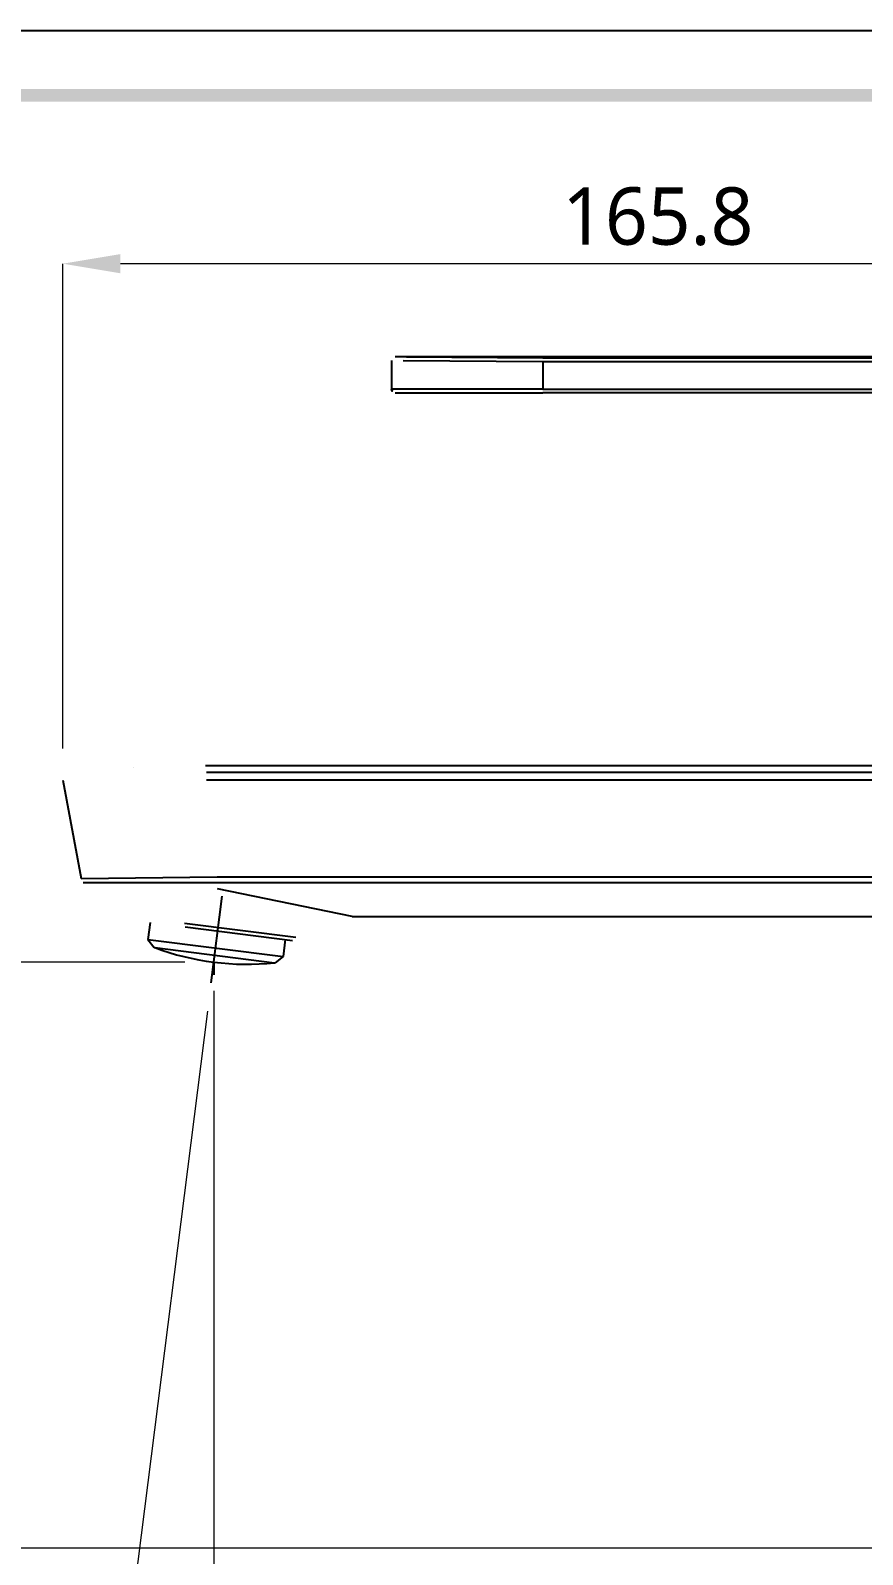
# Model space of a CAD drawing. Extents: x 2937 to 16296674686, y -37409617162 to -250.
# Drawn here: x 16296674307.3 to 16296674423.2, y -37409616890.4 to -37409616678 of the extents above; entities that cross this region are included whole.
import ezdxf

# ---------------------------------------------------------------- set-up
doc = ezdxf.new("R2010")
doc.units = 0
doc.header["$LTSCALE"] = 10
doc.header["$MEASUREMENT"] = 0
doc.header["$PDMODE"] = 3
doc.header["$PDSIZE"] = -10
doc.layers.get('0').update_dxf_attribs({"linetype": 'CONTINUOUS'})
doc.layers.get('DEFPOINTS').update_dxf_attribs({"linetype": 'CONTINUOUS'})
doc.layers.add('1', color=7, linetype='CONTINUOUS')
doc.styles.add('Daelim Dimension', font='NanumGothic_1.ttf')
doc.dimstyles.new('DEFAULT', dxfattribs={"dimscale": 2, "dimtxt": 4, "dimasz": 4, "dimexe": 0, "dimexo": 2, "dimgap": 1, "dimtad": 1, "dimdec": 1, "dimzin": 9, "dimdsep": 46, "dimtxsty": 'Daelim Dimension', "dimcen": 0.5, "dimclrd": 5, "dimclre": 5, "dimclrt": 7, "dimadec": 1, "dimazin": 0, "dimtfac": 1, "dimtdec": 1, "dimtix": 1, "dimtmove": 0, "dimatfit": 3, "dimfxl": 1, "dimtolj": 1, "dimtzin": 1, "dimlwd": 9, "dimlwe": 9, "dimarcsym": 0})

# ---------------------------------------------------------------- blocks, each defined once
blk = doc.blocks.new('*D13')
at = {"color": 5, "lineweight": 9, "ltscale": 0.5, "transparency": 16777216}
for p, q in [((16296674328.796761, -37409616807.853737), (16296674270.176781, -37409616807.853737)), ((16296674270.176781, -37409616881.509644), (16296674270.176781, -37409616815.853737)), ((16296674424.598579, -37409616889.509644), (16296674270.176781, -37409616889.509644))]:
    blk.add_line(p, q, dxfattribs=at)
at = {"color": 5, "ltscale": 0.5, "transparency": 16777216}
for points in [[(16296674268.843451, -37409616815.853737), (16296674271.51012, -37409616815.853737), (16296674270.176781, -37409616807.853737)], [(16296674268.843451, -37409616881.509644), (16296674271.51012, -37409616881.509644), (16296674270.176781, -37409616889.509644)]]:
    blk.add_solid(points, dxfattribs=at)
at = {"layer": 'DEFPOINTS', "color": 0, "ltscale": 0.5, "transparency": 16777216}
for p in [(16296674270.176781, -37409616807.853737), (16296674332.796761, -37409616807.853737), (16296674428.598579, -37409616889.509644)]:
    blk.add_point(p, dxfattribs=at)
at = {"color": 7, "ltscale": 0.5, "transparency": 16777216, "insert": (16296674263.615971, -37409616848.681686), "char_height": 8, "attachment_point": 5, "rotation": 90, "style": 'Daelim Dimension'}
blk.add_mtext('\\A1;81.7', dxfattribs=at)
blk = doc.blocks.new('*D14')
at = {"color": 5, "lineweight": 9, "ltscale": 0.5, "transparency": 16777216}
for p, q in [((16296674332.79675, -37409616811.85373), (16296674332.79675, -37409616945.20768)), ((16296674454.59857, -37409616893.50962), (16296674454.59857, -37409616945.20768)), ((16296674340.79675, -37409616945.20768), (16296674446.59857, -37409616945.20768))]:
    blk.add_line(p, q, dxfattribs=at)
at = {"color": 5, "ltscale": 0.5, "transparency": 16777216}
for points in [[(16296674340.79675, -37409616943.87434), (16296674340.79675, -37409616946.54102), (16296674332.79675, -37409616945.20768)], [(16296674446.59857, -37409616943.87434), (16296674446.59857, -37409616946.54102), (16296674454.59857, -37409616945.20768)]]:
    blk.add_solid(points, dxfattribs=at)
at = {"layer": 'DEFPOINTS', "color": 0, "ltscale": 0.5, "transparency": 16777216}
for p in [(16296674332.79675, -37409616807.85373), (16296674454.59857, -37409616889.50962), (16296674454.59857, -37409616945.20768)]:
    blk.add_point(p, dxfattribs=at)
at = {"color": 7, "ltscale": 0.5, "transparency": 16777216, "insert": (16296674393.69766, -37409616938.64688), "char_height": 8, "attachment_point": 5, "style": 'Daelim Dimension'}
blk.add_mtext('\\A1;121.8', dxfattribs=at)
blk = doc.blocks.new('*D17')
at = {"color": 5, "lineweight": 9, "ltscale": 0.5, "transparency": 16777216}
for p, q in [((16296674311.787291, -37409616778.097603), (16296674311.787291, -37409616710.512009)), ((16296674469.59857, -37409616710.512009), (16296674319.787291, -37409616710.512009)), ((16296674477.59857, -37409616746.009621), (16296674477.59857, -37409616710.512009))]:
    blk.add_line(p, q, dxfattribs=at)
at = {"color": 5, "ltscale": 0.5, "transparency": 16777216}
for points in [[(16296674319.787291, -37409616709.178673), (16296674319.787291, -37409616711.845337), (16296674311.787291, -37409616710.512009)], [(16296674469.59857, -37409616709.178673), (16296674469.59857, -37409616711.845337), (16296674477.59857, -37409616710.512009)]]:
    blk.add_solid(points, dxfattribs=at)
at = {"layer": 'DEFPOINTS', "color": 0, "ltscale": 0.5, "transparency": 16777216}
for p in [(16296674311.787291, -37409616710.512009), (16296674477.59857, -37409616750.009621), (16296674311.787291, -37409616782.097603)]:
    blk.add_point(p, dxfattribs=at)
at = {"color": 7, "ltscale": 0.5, "transparency": 16777216, "insert": (16296674394.69293, -37409616703.95121), "char_height": 8, "attachment_point": 5, "style": 'Daelim Dimension'}
blk.add_mtext('\\A1;165.8', dxfattribs=at)
blk = doc.blocks.new('*D23')
at = {"color": 5, "lineweight": 9, "ltscale": 0.5, "transparency": 16777216}
for p, q in [((16296674332.796749, -37409616813.625504), (16296674332.7967, -37409616945.20768)), ((16296674331.93248, -37409616814.691566), (16296674315.573351, -37409616944.123543))]:
    blk.add_line(p, q, dxfattribs=at)
blk.add_arc((16296674332.796749, -37409616807.853531), 137.35415, 266.13406877, 266.66239337, dxfattribs=at)
at = {"color": 5, "ltscale": 0.5, "transparency": 16777216}
for points in [[(16296674323.407459, -37409616946.22226), (16296674323.66466, -37409616943.568024), (16296674315.573351, -37409616944.123543)], [(16296674324.838921, -37409616943.641937), (16296674324.761271, -37409616946.30748), (16296674332.7967, -37409616945.20768)]]:
    blk.add_solid(points, dxfattribs=at)
at = {"layer": 'DEFPOINTS', "color": 0, "ltscale": 0.5, "transparency": 16777216}
for p in [(16296674333.95709, -37409616798.673012), (16296674332.796749, -37409616807.853737), (16296674332.796749, -37409616809.625504), (16296674332.434059, -37409616810.723152), (16296674327.04212, -37409616945.087082)]:
    blk.add_point(p, dxfattribs=at)
at = {"color": 7, "ltscale": 0.5, "transparency": 16777216, "insert": (16296674324.580139, -37409616938.388527), "char_height": 8, "attachment_point": 5, "rotation": 356.39823723, "style": 'Daelim Dimension'}
blk.add_mtext('\\A1;7.2°', dxfattribs=at)

msp = doc.modelspace()

# ---------------------------------------------------------------- linework, layer by layer
at = {"color": 1, "ltscale": 0.5}
msp.add_line((16296674332.434059, -37409616810.723152), (16296674333.95709, -37409616798.673019), dxfattribs=at)
at = {"color": 5, "ltscale": 0.5}
msp.add_line((16296674332.796749, -37409616807.853729), (16296674332.796749, -37409616809.625504), dxfattribs=at)
at = {"color": 2}
msp.add_lwpolyline([(16296673999.164511, -37409616678.010307), (16296674686.31286, -37409616678.010307), (16296674686.31286, -37409617162.023697), (16296673999.164511, -37409617162.023697)], close=True, dxfattribs=at)
at = {"ltscale": 0.5}
msp.add_lwpolyline([(16296673999.164511, -37409616678.010307), (16296674686.31286, -37409616678.010307), (16296674686.31286, -37409617162.023697), (16296673999.164511, -37409617162.023697)], close=True, dxfattribs=at)
at = {"color": 5, "ltscale": 40}
msp.add_trace([(16296674008.198481, -37409616686.16391), (16296674008.198481, -37409616687.924637), (16296674677.278879, -37409616686.16391), (16296674677.278879, -37409616687.924637)], dxfattribs=at)
at = {"layer": '1', "color": 7, "linetype": 'Continuous'}
for p, q in [((16296674357.59833, -37409616723.997467), (16296674357.59833, -37409616728.009621)), ((16296674477.09893, -37409616723.509621), (16296674358.098301, -37409616723.509621)), ((16296674378.65192, -37409616724.176338), (16296674378.65192, -37409616728.009621)), ((16296674453.64007, -37409616724.200752), (16296674378.65192, -37409616724.176338)), ((16296674378.65192, -37409616728.009621), (16296674357.59833, -37409616728.009621)), ((16296674358.098221, -37409616728.509621), (16296674378.661819, -37409616728.509621)), ((16296674378.65192, -37409616728.009621), (16296674453.629419, -37409616728.009621)), ((16296674445.788469, -37409616728.509621), (16296674378.661819, -37409616728.509621)), ((16296674311.778311, -37409616782.479424), (16296674314.323071, -37409616796.209686)), ((16296674321.63456, -37409616780.667061), (16296674321.63419, -37409616780.671028)), ((16296674323.920771, -37409616802.318382), (16296674323.619829, -37409616804.69944)), ((16296674328.740841, -37409616802.423622), (16296674344.24929, -37409616804.383751)), ((16296674328.844851, -37409616802.940742), (16296674343.799419, -37409616804.830856)), ((16296674323.619829, -37409616804.69944), (16296674342.46986, -37409616807.081917)), ((16296674323.619829, -37409616804.69944), (16296674324.48654, -37409616805.81694)), ((16296674324.48654, -37409616805.81694), (16296674324.57822, -37409616805.828529)), ((16296674324.57822, -37409616805.828529), (16296674341.260679, -37409616807.937042)), ((16296674342.770809, -37409616804.700859), (16296674342.46986, -37409616807.081917)), ((16296674341.260679, -37409616807.937042), (16296674341.35236, -37409616807.948631)), ((16296674342.46986, -37409616807.081917), (16296674341.35236, -37409616807.948631))]:
    msp.add_line(p, q, dxfattribs=at)
for points in [[(16296674358.104361, -37409616723.509659, 0), (16296674357.71327, -37409616723.690697, 0), (16296674357.598379, -37409616724.014076, 0)], [(16296674378.65192, -37409616724.176338, 0), (16296674359.193251, -37409616724.033577, 0), (16296674357.69919, -37409616724.011276, 0), (16296674357.604691, -37409616724.009811, 0), (16296674357.59881, -37409616724.009712, 0), (16296674357.59845, -37409616724.009697, 0), (16296674357.598431, -37409616724.009697, 0), (16296674357.598431, -37409616724.009697, 0), (16296674357.598431, -37409616724.009697, 0), (16296674357.598431, -37409616724.009697, 0)], [(16296674378.66206, -37409616723.676399, 0), (16296674359.650049, -37409616723.533371, 0), (16296674358.196211, -37409616723.511169, 0), (16296674358.10442, -37409616723.50972, 0), (16296674358.09868, -37409616723.509628, 0), (16296674358.09832, -37409616723.509621, 0), (16296674358.09831, -37409616723.509621, 0), (16296674358.098301, -37409616723.509621, 0), (16296674358.098301, -37409616723.509621, 0)], [(16296674378.65192, -37409616724.176338, 0), (16296674378.658369, -37409616723.713577, 0), (16296674378.66024, -37409616723.685982, 0), (16296674378.66206, -37409616723.676399, 0)], [(16296674453.655491, -37409616723.700851, 0), (16296674411.65872, -37409616723.686943, 0), (16296674378.66206, -37409616723.676399, 0)], [(16296674378.65192, -37409616728.009621, 0), (16296674378.65193, -37409616728.02533, 0), (16296674378.651939, -37409616728.041023, 0), (16296674378.65196, -37409616728.056686, 0), (16296674378.652, -37409616728.072304, 0), (16296674378.65204, -37409616728.08786, 0), (16296674378.6521, -37409616728.10334, 0), (16296674378.652161, -37409616728.118721, 0), (16296674378.652229, -37409616728.134003, 0), (16296674378.652309, -37409616728.149147, 0), (16296674378.652399, -37409616728.164169, 0), (16296674378.65251, -37409616728.179031, 0), (16296674378.65262, -37409616728.193733, 0), (16296674378.652731, -37409616728.208237, 0), (16296674378.652861, -37409616728.222557, 0), (16296674378.653, -37409616728.236671, 0), (16296674378.653139, -37409616728.250557, 0), (16296674378.653299, -37409616728.264214, 0), (16296674378.65346, -37409616728.277603, 0), (16296674378.653629, -37409616728.290733, 0), (16296674378.653811, -37409616728.303581, 0), (16296674378.653999, -37409616728.316147, 0), (16296674378.65419, -37409616728.328407, 0), (16296674378.6544, -37409616728.340347, 0), (16296674378.6546, -37409616728.351967, 0), (16296674378.654819, -37409616728.363251, 0), (16296674378.655041, -37409616728.374184, 0), (16296674378.655279, -37409616728.38475, 0), (16296674378.65551, -37409616728.394958, 0), (16296674378.65575, -37409616728.404778, 0), (16296674378.656, -37409616728.414207, 0), (16296674378.65626, -37409616728.423241, 0), (16296674378.656521, -37409616728.431862, 0), (16296674378.65678, -37409616728.440063, 0), (16296674378.657049, -37409616728.447853, 0), (16296674378.65733, -37409616728.455193, 0), (16296674378.65761, -37409616728.462097, 0), (16296674378.65789, -37409616728.468559, 0), (16296674378.65818, -37409616728.474571, 0), (16296674378.65847, -37409616728.480118, 0), (16296674378.65876, -37409616728.485199, 0), (16296674378.65906, -37409616728.489807, 0), (16296674378.659361, -37409616728.493958, 0), (16296674378.65966, -37409616728.49762, 0), (16296674378.659969, -37409616728.500801, 0), (16296674378.660271, -37409616728.503487, 0), (16296674378.66058, -37409616728.505707, 0), (16296674378.660891, -37409616728.507423, 0), (16296674378.6612, -37409616728.508636, 0), (16296674378.66151, -37409616728.509377, 0), (16296674378.661819, -37409616728.509621, 0)], [(16296674312.603991, -37409616781.323868, 0), (16296674312.57263, -37409616781.329483, 0), (16296674312.541451, -37409616781.336067, 0), (16296674312.510509, -37409616781.343674, 0), (16296674312.47982, -37409616781.352226, 0), (16296674312.449421, -37409616781.361778, 0), (16296674312.41934, -37409616781.372276, 0), (16296674312.38961, -37409616781.383751, 0), (16296674312.36026, -37409616781.396149, 0), (16296674312.33132, -37409616781.409477, 0), (16296674312.30282, -37409616781.423729, 0), (16296674312.27479, -37409616781.438881, 0), (16296674312.24725, -37409616781.45491, 0), (16296674312.22024, -37409616781.471809, 0), (16296674312.193781, -37409616781.489563, 0), (16296674312.1679, -37409616781.508163, 0), (16296674312.14263, -37409616781.527557, 0), (16296674312.117979, -37409616781.547752, 0), (16296674312.094, -37409616781.568733, 0), (16296674312.07069, -37409616781.590446, 0), (16296674312.04809, -37409616781.612923, 0), (16296674312.026211, -37409616781.636078, 0), (16296674312.005091, -37409616781.659927, 0), (16296674311.98473, -37409616781.684448, 0), (16296674311.96517, -37409616781.709587, 0), (16296674311.946409, -37409616781.735352, 0), (16296674311.92849, -37409616781.761703, 0), (16296674311.911421, -37409616781.788597, 0), (16296674311.89521, -37409616781.816032, 0), (16296674311.879881, -37409616781.843964, 0), (16296674311.86545, -37409616781.872383, 0), (16296674311.851931, -37409616781.90123, 0), (16296674311.83934, -37409616781.930496, 0), (16296674311.82769, -37409616781.960152, 0), (16296674311.81699, -37409616781.990173, 0), (16296674311.807249, -37409616782.0205, 0), (16296674311.798479, -37409616782.05114, 0), (16296674311.790689, -37409616782.082031, 0), (16296674311.783899, -37409616782.113159, 0), (16296674311.77809, -37409616782.144493, 0), (16296674311.773291, -37409616782.175987, 0), (16296674311.769489, -37409616782.207626, 0), (16296674311.766701, -37409616782.239357, 0), (16296674311.764931, -37409616782.271179, 0), (16296674311.76417, -37409616782.303032, 0), (16296674311.76442, -37409616782.3349, 0), (16296674311.76569, -37409616782.366737, 0), (16296674311.767981, -37409616782.398514, 0), (16296674311.771271, -37409616782.430206, 0), (16296674311.77557, -37409616782.461777, 0), (16296674311.78088, -37409616782.493187, 0)], [(16296674316.885151, -37409616782.536819, 0), (16296674312.114719, -37409616782.499527, 0), (16296674311.80159, -37409616782.493561, 0), (16296674311.78087, -37409616782.493202, 0)], [(16296674321.63456, -37409616780.667061, 0), (16296674316.467979, -37409616780.908417, 0), (16296674314.473181, -37409616781.07885, 0), (16296674312.603991, -37409616781.323868, 0)], [(16296674312.68482, -37409616781.325569, 0), (16296674312.608999, -37409616781.323936, 0), (16296674312.60429, -37409616781.32386, 0), (16296674312.60401, -37409616781.323868, 0), (16296674312.603991, -37409616781.323868, 0), (16296674312.603991, -37409616781.323868, 0), (16296674312.603991, -37409616781.323868, 0), (16296674312.603991, -37409616781.323868, 0)], [(16296674321.63456, -37409616780.67054, 0), (16296674316.58004, -37409616780.907333, 0), (16296674312.629379, -37409616781.334541, 0)], [(16296674321.63456, -37409616780.67054, 0), (16296674316.58005, -37409616780.907333, 0), (16296674312.6294, -37409616781.334541, 0)], [(16296674317.541451, -37409616781.387932, 0), (16296674315.486441, -37409616781.37114, 0), (16296674313.942789, -37409616781.349693, 0), (16296674313.12714, -37409616781.334846, 0), (16296674312.68482, -37409616781.325569, 0)], [(16296674331.657949, -37409616782.485764, 0), (16296674326.0662, -37409616782.510849, 0), (16296674322.665871, -37409616782.523743, 0), (16296674319.57123, -37409616782.53334, 0), (16296674316.885151, -37409616782.536819, 0)], [(16296674316.88516, -37409616782.536812, 0), (16296674316.9063, -37409616782.105103, 0), (16296674317.080339, -37409616781.696854, 0), (16296674317.54105, -37409616781.387932, 0)], [(16296674321.63456, -37409616780.874138, 0), (16296674319.34164, -37409616781.126534, 0), (16296674317.54146, -37409616781.387947, 0)], [(16296674331.670549, -37409616781.414597, 0), (16296674326.32564, -37409616781.409637, 0), (16296674323.074841, -37409616781.404518, 0), (16296674320.11442, -37409616781.397873, 0), (16296674317.54146, -37409616781.387947, 0)], [(16296674321.63419, -37409616780.671028, 0), (16296674321.634609, -37409616780.747871, 0), (16296674321.63456, -37409616780.874138, 0)], [(16296674331.670549, -37409616780.509567, 0), (16296674326.09059, -37409616780.553673, 0), (16296674321.63456, -37409616780.667061, 0)], [(16296674331.670549, -37409616781.414597, 0), (16296674331.670139, -37409616781.418007, 0), (16296674331.669729, -37409616781.422379, 0), (16296674331.669319, -37409616781.427696, 0), (16296674331.668909, -37409616781.43396, 0), (16296674331.66851, -37409616781.441162, 0), (16296674331.66811, -37409616781.449303, 0), (16296674331.667709, -37409616781.458366, 0), (16296674331.667311, -37409616781.468353, 0), (16296674331.66692, -37409616781.479233, 0), (16296674331.666531, -37409616781.49102, 0), (16296674331.666149, -37409616781.503677, 0), (16296674331.66577, -37409616781.517227, 0), (16296674331.6654, -37409616781.531631, 0), (16296674331.66503, -37409616781.546883, 0), (16296674331.664671, -37409616781.562973, 0), (16296674331.66432, -37409616781.579857, 0), (16296674331.663971, -37409616781.597557, 0), (16296674331.66363, -37409616781.616043, 0), (16296674331.66329, -37409616781.635277, 0), (16296674331.66297, -37409616781.655273, 0), (16296674331.662649, -37409616781.675987, 0), (16296674331.66234, -37409616781.697411, 0), (16296674331.662029, -37409616781.719521, 0), (16296674331.661739, -37409616781.742302, 0), (16296674331.661461, -37409616781.765717, 0), (16296674331.66118, -37409616781.789757, 0), (16296674331.660919, -37409616781.8144, 0), (16296674331.66066, -37409616781.839607, 0), (16296674331.660419, -37409616781.865372, 0), (16296674331.660179, -37409616781.891663, 0), (16296674331.65996, -37409616781.918449, 0), (16296674331.65975, -37409616781.945709, 0), (16296674331.65955, -37409616781.973412, 0), (16296674331.659361, -37409616782.001541, 0), (16296674331.65918, -37409616782.030067, 0), (16296674331.65901, -37409616782.058952, 0), (16296674331.65885, -37409616782.088181, 0), (16296674331.65871, -37409616782.117706, 0), (16296674331.658581, -37409616782.14753, 0), (16296674331.658461, -37409616782.177597, 0), (16296674331.65835, -37409616782.207893, 0), (16296674331.658251, -37409616782.238388, 0), (16296674331.658171, -37409616782.269043, 0), (16296674331.6581, -37409616782.299843, 0), (16296674331.658039, -37409616782.330727, 0), (16296674331.658001, -37409616782.361702, 0), (16296674331.65797, -37409616782.392723, 0), (16296674331.657949, -37409616782.423759, 0), (16296674331.65794, -37409616782.454781, 0), (16296674331.657949, -37409616782.485764, 0)], [(16296674331.778891, -37409616782.485153, 0), (16296674331.711161, -37409616782.485497, 0), (16296674331.657949, -37409616782.485764, 0)], [(16296674331.670549, -37409616780.509521, 0), (16296674331.670549, -37409616780.509529, 0), (16296674331.670549, -37409616780.509537, 0), (16296674331.670549, -37409616780.50975, 0), (16296674331.670549, -37409616780.513069, 0), (16296674331.670549, -37409616780.566139, 0), (16296674331.670549, -37409616781.414597, 0)], [(16296674429.59857, -37409616780.509537, 0), (16296674331.670549, -37409616780.509529, 0)], [(16296674331.785549, -37409616781.414627, 0), (16296674331.721149, -37409616781.414619, 0), (16296674331.670549, -37409616781.414597, 0)], [(16296674331.785549, -37409616781.414627, 0), (16296674331.78532, -37409616781.418053, 0), (16296674331.785089, -37409616781.422409, 0), (16296674331.78487, -37409616781.427727, 0), (16296674331.784651, -37409616781.433983, 0), (16296674331.78443, -37409616781.441177, 0), (16296674331.784201, -37409616781.449318, 0), (16296674331.783991, -37409616781.458366, 0), (16296674331.78377, -37409616781.468353, 0), (16296674331.78356, -37409616781.479233, 0), (16296674331.78335, -37409616781.490997, 0), (16296674331.78314, -37409616781.503662, 0), (16296674331.78293, -37409616781.517197, 0), (16296674331.78273, -37409616781.531593, 0), (16296674331.782539, -37409616781.546822, 0), (16296674331.782339, -37409616781.562889, 0), (16296674331.78215, -37409616781.579781, 0), (16296674331.78196, -37409616781.597458, 0), (16296674331.78178, -37409616781.615929, 0), (16296674331.781601, -37409616781.635147, 0), (16296674331.78142, -37409616781.655144, 0), (16296674331.78125, -37409616781.675827, 0), (16296674331.78109, -37409616781.697243, 0), (16296674331.78093, -37409616781.719337, 0), (16296674331.780769, -37409616781.742104, 0), (16296674331.780621, -37409616781.765503, 0), (16296674331.780479, -37409616781.789528, 0), (16296674331.78034, -37409616781.814148, 0), (16296674331.78021, -37409616781.839348, 0), (16296674331.780081, -37409616781.865089, 0), (16296674331.779961, -37409616781.891357, 0), (16296674331.77984, -37409616781.918129, 0), (16296674331.77973, -37409616781.945374, 0), (16296674331.779631, -37409616781.973061, 0), (16296674331.77953, -37409616782.001167, 0), (16296674331.77944, -37409616782.029678, 0), (16296674331.77936, -37409616782.058548, 0), (16296674331.77928, -37409616782.087753, 0), (16296674331.779209, -37409616782.117271, 0), (16296674331.77914, -37409616782.147072, 0), (16296674331.779091, -37409616782.177132, 0), (16296674331.77903, -37409616782.207413, 0), (16296674331.77899, -37409616782.237877, 0), (16296674331.77895, -37409616782.268517, 0), (16296674331.778919, -37409616782.299294, 0), (16296674331.7789, -37409616782.330177, 0), (16296674331.778891, -37409616782.361137, 0), (16296674331.778879, -37409616782.392143, 0), (16296674331.778879, -37409616782.423157, 0), (16296674331.778879, -37409616782.454178, 0), (16296674331.778891, -37409616782.485153, 0)], [(16296674331.778891, -37409616782.485153, 0), (16296674332.617741, -37409616790.0382, 0), (16296674333.276831, -37409616795.97274, 0)], [(16296674439.71833, -37409616782.488663, 0), (16296674379.34506, -37409616782.486717, 0), (16296674331.778891, -37409616782.485153, 0)], [(16296674439.725, -37409616781.417831, 0), (16296674379.27891, -37409616781.416069, 0), (16296674331.785549, -37409616781.414627, 0)], [(16296674314.323071, -37409616796.209686, 0), (16296674314.34573, -37409616796.208878, 0), (16296674314.414061, -37409616796.206596, 0), (16296674315.76516, -37409616796.178703, 0), (16296674333.276831, -37409616795.97274, 0)], [(16296674314.32308, -37409616796.209686, 0), (16296674314.325371, -37409616796.221642, 0), (16296674314.32781, -37409616796.233566, 0), (16296674314.330391, -37409616796.245461, 0), (16296674314.333111, -37409616796.257317, 0), (16296674314.335991, -37409616796.26915, 0), (16296674314.339001, -37409616796.280937, 0), (16296674314.342159, -37409616796.292702, 0), (16296674314.345461, -37409616796.304413, 0), (16296674314.3489, -37409616796.316093, 0), (16296674314.35248, -37409616796.327721, 0), (16296674314.356211, -37409616796.33931, 0), (16296674314.360069, -37409616796.350853, 0), (16296674314.36408, -37409616796.362343, 0), (16296674314.368231, -37409616796.373787, 0), (16296674314.372511, -37409616796.385193, 0), (16296674314.37693, -37409616796.396523, 0), (16296674314.381491, -37409616796.407806, 0), (16296674314.38619, -37409616796.419037, 0), (16296674314.391029, -37409616796.430206, 0), (16296674314.396, -37409616796.441322, 0), (16296674314.4011, -37409616796.45237, 0), (16296674314.40634, -37409616796.463364, 0), (16296674314.411711, -37409616796.474281, 0), (16296674314.417219, -37409616796.48513, 0), (16296674314.42285, -37409616796.495934, 0), (16296674314.428619, -37409616796.506638, 0), (16296674314.434521, -37409616796.517288, 0), (16296674314.44054, -37409616796.527863, 0), (16296674314.446699, -37409616796.538368, 0), (16296674314.45298, -37409616796.54879, 0), (16296674314.459391, -37409616796.559143, 0), (16296674314.465919, -37409616796.569412, 0), (16296674314.47258, -37409616796.579597, 0), (16296674314.479361, -37409616796.589706, 0), (16296674314.486271, -37409616796.599731, 0), (16296674314.493299, -37409616796.609657, 0), (16296674314.500441, -37409616796.619522, 0), (16296674314.50771, -37409616796.629288, 0), (16296674314.515091, -37409616796.638962, 0), (16296674314.522591, -37409616796.648552, 0), (16296674314.53021, -37409616796.658043, 0), (16296674314.537939, -37409616796.667442, 0), (16296674314.54579, -37409616796.67675, 0), (16296674314.553749, -37409616796.685959, 0), (16296674314.561819, -37409616796.695068, 0), (16296674314.57, -37409616796.704079, 0), (16296674314.578291, -37409616796.71299, 0), (16296674314.586691, -37409616796.721802, 0), (16296674314.5952, -37409616796.730507, 0), (16296674314.603809, -37409616796.739113, 0)], [(16296674317.00679, -37409616798.515778, 0), (16296674315.611259, -37409616797.611076, 0), (16296674314.6038, -37409616796.739113, 0)], [(16296674314.603809, -37409616796.739113, 0), (16296674314.60383, -37409616796.73912, 0), (16296674314.604179, -37409616796.73912, 0), (16296674314.60961, -37409616796.739113, 0), (16296674314.695829, -37409616796.738998, 0), (16296674316.05509, -37409616796.748451, 0), (16296674333.279289, -37409616796.77491, 0)], [(16296674333.276831, -37409616795.97274, 0), (16296674333.30805, -37409616795.972778, 0), (16296674333.332569, -37409616795.972794, 0)], [(16296674333.276831, -37409616795.97274, 0), (16296674333.27739, -37409616796.489647, 0), (16296674333.279289, -37409616796.77491, 0)], [(16296674333.279289, -37409616796.77491, 0), (16296674333.3113, -37409616796.774948, 0), (16296674333.33646, -37409616796.774963, 0)], [(16296674333.332569, -37409616795.972794, 0), (16296674390.731291, -37409616795.966042, 0), (16296674435.752859, -37409616795.960876, 0)], [(16296674333.332569, -37409616795.972794, 0), (16296674333.33403, -37409616796.490173, 0), (16296674333.33646, -37409616796.774971, 0)], [(16296674333.33646, -37409616796.774971, 0), (16296674390.691891, -37409616796.773087, 0), (16296674435.75687, -37409616796.771568, 0)], [(16296674333.33646, -37409616797.646217, 0), (16296674333.33646, -37409616797.168587, 0), (16296674333.33646, -37409616796.774948, 0)], [(16296674324.79077, -37409616797.852226, 0), (16296674322.26733, -37409616797.991371, 0), (16296674320.17042, -37409616798.152, 0), (16296674318.571489, -37409616798.31147, 0), (16296674317.519569, -37409616798.440742, 0), (16296674317.03879, -37409616798.510483, 0), (16296674317.00679, -37409616798.515778, 0)], [(16296674319.37352, -37409616801.444817, 0), (16296674319.350611, -37409616801.371094, 0), (16296674319.326559, -37409616801.297707, 0), (16296674319.30138, -37409616801.224709, 0), (16296674319.27508, -37409616801.152107, 0), (16296674319.24766, -37409616801.079933, 0), (16296674319.21913, -37409616801.008171, 0), (16296674319.189489, -37409616800.936867, 0), (16296674319.15876, -37409616800.866028, 0), (16296674319.12694, -37409616800.79567, 0), (16296674319.09403, -37409616800.725807, 0), (16296674319.060049, -37409616800.656479, 0), (16296674319.025, -37409616800.587669, 0), (16296674318.98889, -37409616800.519417, 0), (16296674318.95174, -37409616800.451721, 0), (16296674318.91354, -37409616800.384613, 0), (16296674318.87431, -37409616800.318108, 0), (16296674318.834061, -37409616800.252197, 0), (16296674318.792801, -37409616800.186943, 0), (16296674318.75053, -37409616800.122307, 0), (16296674318.70727, -37409616800.058357, 0), (16296674318.663019, -37409616799.995071, 0), (16296674318.617809, -37409616799.932472, 0), (16296674318.57163, -37409616799.870583, 0), (16296674318.524509, -37409616799.80941, 0), (16296674318.47644, -37409616799.748978, 0), (16296674318.42745, -37409616799.689293, 0), (16296674318.377541, -37409616799.630371, 0), (16296674318.326731, -37409616799.572227, 0), (16296674318.275021, -37409616799.514877, 0), (16296674318.222441, -37409616799.458328, 0), (16296674318.168989, -37409616799.402603, 0), (16296674318.114679, -37409616799.34771, 0), (16296674318.05953, -37409616799.293663, 0), (16296674318.003559, -37409616799.240463, 0), (16296674317.94677, -37409616799.188141, 0), (16296674317.889179, -37409616799.136703, 0), (16296674317.830799, -37409616799.086166, 0), (16296674317.77165, -37409616799.03653, 0), (16296674317.71174, -37409616798.987808, 0), (16296674317.651079, -37409616798.940033, 0), (16296674317.589689, -37409616798.893188, 0), (16296674317.52759, -37409616798.847298, 0), (16296674317.464781, -37409616798.802368, 0), (16296674317.401291, -37409616798.758423, 0), (16296674317.33713, -37409616798.715462, 0), (16296674317.27231, -37409616798.673492, 0), (16296674317.20686, -37409616798.63253, 0), (16296674317.14077, -37409616798.592583, 0), (16296674317.07408, -37409616798.553673, 0), (16296674317.00679, -37409616798.515778, 0)], [(16296674324.79076, -37409616797.852219, 0), (16296674325.40572, -37409616798.698082, 0), (16296674325.895821, -37409616799.902748, 0), (16296674326.142941, -37409616801.010384, 0), (16296674326.251289, -37409616802.155586, 0)], [(16296674333.33646, -37409616797.646217, 0), (16296674328.374559, -37409616797.722122, 0), (16296674324.790779, -37409616797.852219, 0)], [(16296674352.11672, -37409616801.509216, 0), (16296674352.11738, -37409616801.509483, 0), (16296674352.117611, -37409616801.509567, 0), (16296674352.117611, -37409616801.509567, 0), (16296674352.117611, -37409616801.509567, 0), (16296674352.11751, -37409616801.509529, 0), (16296674352.11541, -37409616801.508682, 0), (16296674352.035021, -37409616801.476196, 0), (16296674351.537279, -37409616801.278526, 0), (16296674350.613461, -37409616800.925163, 0), (16296674349.088659, -37409616800.379158, 0), (16296674347.131201, -37409616799.747292, 0), (16296674344.811741, -37409616799.1017, 0), (16296674342.20108, -37409616798.512619, 0), (16296674339.368771, -37409616798.043678, 0), (16296674336.388439, -37409616797.744957, 0), (16296674333.336451, -37409616797.6465, 0)], [(16296674333.33646, -37409616797.6465, 0), (16296674333.351311, -37409616798.558472, 0), (16296674333.36338, -37409616799.850761, 0), (16296674333.373199, -37409616802.151604, 0)], [(16296674319.37352, -37409616801.444817, 0), (16296674319.37698, -37409616801.455811, 0), (16296674319.38069, -37409616801.466713, 0), (16296674319.384649, -37409616801.477524, 0), (16296674319.388849, -37409616801.488243, 0), (16296674319.393311, -37409616801.498863, 0), (16296674319.39801, -37409616801.509377, 0), (16296674319.402941, -37409616801.519783, 0), (16296674319.408119, -37409616801.530067, 0), (16296674319.41353, -37409616801.54023, 0), (16296674319.41918, -37409616801.550262, 0), (16296674319.425051, -37409616801.560173, 0), (16296674319.43115, -37409616801.569939, 0), (16296674319.437481, -37409616801.579559, 0), (16296674319.444019, -37409616801.589043, 0), (16296674319.450781, -37409616801.598358, 0), (16296674319.45776, -37409616801.607521, 0), (16296674319.464939, -37409616801.616524, 0), (16296674319.47233, -37409616801.625351, 0), (16296674319.479919, -37409616801.63401, 0), (16296674319.4877, -37409616801.642487, 0), (16296674319.49568, -37409616801.650787, 0), (16296674319.503851, -37409616801.658913, 0), (16296674319.512211, -37409616801.66684, 0), (16296674319.520741, -37409616801.674568, 0), (16296674319.529449, -37409616801.682114, 0), (16296674319.53833, -37409616801.68943, 0), (16296674319.54738, -37409616801.696564, 0), (16296674319.556589, -37409616801.703468, 0), (16296674319.56595, -37409616801.710167, 0), (16296674319.57547, -37409616801.716652, 0), (16296674319.58514, -37409616801.722908, 0), (16296674319.59494, -37409616801.728951, 0), (16296674319.604891, -37409616801.734756, 0), (16296674319.61496, -37409616801.740334, 0), (16296674319.62516, -37409616801.745682, 0), (16296674319.635481, -37409616801.750793, 0), (16296674319.64591, -37409616801.755661, 0), (16296674319.65646, -37409616801.760277, 0), (16296674319.66711, -37409616801.764671, 0), (16296674319.677851, -37409616801.768806, 0), (16296674319.68869, -37409616801.772697, 0), (16296674319.699619, -37409616801.776337, 0), (16296674319.710621, -37409616801.779716, 0), (16296674319.721701, -37409616801.782852, 0), (16296674319.732849, -37409616801.785728, 0), (16296674319.74407, -37409616801.788353, 0), (16296674319.755341, -37409616801.79071, 0), (16296674319.766661, -37409616801.792809, 0), (16296674319.77803, -37409616801.794647, 0), (16296674319.78944, -37409616801.796219, 0)], [(16296674319.486691, -37409616801.455513, 0), (16296674319.395491, -37409616801.446877, 0), (16296674319.37352, -37409616801.444817, 0)], [(16296674319.37352, -37409616801.444817, 0), (16296674319.409069, -37409616801.448151, 0), (16296674319.48852, -37409616801.455673, 0)], [(16296674319.48852, -37409616801.455673, 0), (16296674319.92902, -37409616801.498398, 0), (16296674320.690359, -37409616801.574181, 0), (16296674322.121811, -37409616801.720039, 0), (16296674324.002859, -37409616801.916039, 0), (16296674326.257351, -37409616802.155418, 0)], [(16296674319.49387, -37409616801.460442, 0), (16296674319.600651, -37409616801.653381, 0), (16296674319.73904, -37409616801.758926, 0)], [(16296674347.40226, -37409616804.890694, 0), (16296674347.8901, -37409616803.83741, 0), (16296674348.623079, -37409616802.93396, 0), (16296674349.543011, -37409616802.223511, 0), (16296674350.802139, -37409616801.685867, 0), (16296674352.15892, -37409616801.509789, 0)], [(16296674352.109949, -37409616801.509621, 0), (16296674425.59857, -37409616801.509621, 0)], [(16296674319.68713, -37409616801.767754, 0), (16296674319.687031, -37409616801.768944, 0), (16296674319.687651, -37409616801.770172, 0), (16296674319.70644, -37409616801.778419, 0)], [(16296674319.78944, -37409616801.796219, 0), (16296674319.78944, -37409616801.796219, 0), (16296674319.789459, -37409616801.796227, 0), (16296674319.78985, -37409616801.796272, 0), (16296674319.79591, -37409616801.797043, 0), (16296674319.890051, -37409616801.808937, 0)], [(16296674319.90432, -37409616801.810722, 0), (16296674320.20236, -37409616801.839371, 0), (16296674320.63265, -37409616801.87188, 0)], [(16296674320.233351, -37409616801.852333, 0), (16296674321.05409, -37409616801.956062, 0), (16296674322.21825, -37409616802.103203, 0), (16296674323.500179, -37409616802.265228, 0), (16296674326.452921, -37409616802.638428, 0)], [(16296674326.257351, -37409616802.155418, 0), (16296674327.622629, -37409616802.302589, 0), (16296674328.740841, -37409616802.423622, 0)], [(16296674326.263451, -37409616802.156189, 0), (16296674326.262369, -37409616802.170891, 0), (16296674326.26152, -37409616802.185562, 0), (16296674326.260889, -37409616802.200203, 0), (16296674326.26049, -37409616802.214783, 0), (16296674326.260309, -37409616802.229309, 0), (16296674326.260349, -37409616802.243752, 0), (16296674326.260611, -37409616802.25811, 0), (16296674326.261101, -37409616802.272362, 0), (16296674326.26181, -37409616802.286507, 0), (16296674326.262751, -37409616802.300522, 0), (16296674326.263901, -37409616802.3144, 0), (16296674326.26528, -37409616802.328117, 0), (16296674326.26687, -37409616802.341682, 0), (16296674326.26869, -37409616802.355072, 0), (16296674326.27072, -37409616802.368279, 0), (16296674326.272961, -37409616802.381279, 0), (16296674326.275419, -37409616802.394073, 0), (16296674326.27808, -37409616802.406647, 0), (16296674326.28096, -37409616802.418991, 0), (16296674326.28404, -37409616802.431091, 0), (16296674326.287319, -37409616802.44294, 0), (16296674326.29081, -37409616802.454521, 0), (16296674326.294491, -37409616802.465843, 0), (16296674326.298361, -37409616802.47686, 0), (16296674326.302429, -37409616802.487587, 0), (16296674326.306681, -37409616802.498032, 0), (16296674326.31111, -37409616802.508148, 0), (16296674326.315729, -37409616802.517937, 0), (16296674326.32052, -37409616802.52742, 0), (16296674326.32548, -37409616802.536552, 0), (16296674326.330601, -37409616802.545341, 0), (16296674326.33589, -37409616802.553772, 0), (16296674326.341339, -37409616802.561852, 0), (16296674326.346939, -37409616802.569557, 0), (16296674326.35268, -37409616802.576889, 0), (16296674326.35857, -37409616802.583839, 0), (16296674326.364599, -37409616802.590408, 0), (16296674326.37076, -37409616802.596581, 0), (16296674326.377041, -37409616802.602364, 0), (16296674326.38345, -37409616802.607727, 0), (16296674326.389971, -37409616802.612694, 0), (16296674326.39661, -37409616802.617241, 0), (16296674326.403351, -37409616802.621384, 0), (16296674326.410179, -37409616802.625092, 0), (16296674326.41711, -37409616802.628387, 0), (16296674326.424129, -37409616802.631264, 0), (16296674326.431219, -37409616802.633698, 0), (16296674326.438391, -37409616802.635696, 0), (16296674326.445629, -37409616802.637283, 0), (16296674326.452921, -37409616802.638428, 0)], [(16296674326.452921, -37409616802.638428, 0), (16296674327.724279, -37409616802.79911, 0), (16296674328.844851, -37409616802.940742, 0)], [(16296674328.74085, -37409616802.423622, 0), (16296674328.73896, -37409616802.439217, 0), (16296674328.73724, -37409616802.454811, 0), (16296674328.735689, -37409616802.470398, 0), (16296674328.734301, -37409616802.485962, 0), (16296674328.733089, -37409616802.50148, 0), (16296674328.73205, -37409616802.516937, 0), (16296674328.73118, -37409616802.532341, 0), (16296674328.73049, -37409616802.547653, 0), (16296674328.729971, -37409616802.562851, 0), (16296674328.72963, -37409616802.577942, 0), (16296674328.72946, -37409616802.592903, 0), (16296674328.729469, -37409616802.607712, 0), (16296674328.72966, -37409616802.62236, 0), (16296674328.730021, -37409616802.636833, 0), (16296674328.730551, -37409616802.651123, 0), (16296674328.73126, -37409616802.665199, 0), (16296674328.732149, -37409616802.679062, 0), (16296674328.7332, -37409616802.692703, 0), (16296674328.73443, -37409616802.706093, 0), (16296674328.73583, -37409616802.719223, 0), (16296674328.7374, -37409616802.732079, 0), (16296674328.73914, -37409616802.744652, 0), (16296674328.741039, -37409616802.756927, 0), (16296674328.743111, -37409616802.768898, 0), (16296674328.74534, -37409616802.780563, 0), (16296674328.74773, -37409616802.79187, 0), (16296674328.75028, -37409616802.802849, 0), (16296674328.752979, -37409616802.813477, 0), (16296674328.755831, -37409616802.82373, 0), (16296674328.758841, -37409616802.833618, 0), (16296674328.76199, -37409616802.843117, 0), (16296674328.765289, -37409616802.852226, 0), (16296674328.768721, -37409616802.860939, 0), (16296674328.772301, -37409616802.869232, 0), (16296674328.775999, -37409616802.877113, 0), (16296674328.77984, -37409616802.88456, 0), (16296674328.7838, -37409616802.891579, 0), (16296674328.787889, -37409616802.898148, 0), (16296674328.792089, -37409616802.904282, 0), (16296674328.79641, -37409616802.90995, 0), (16296674328.800831, -37409616802.915169, 0), (16296674328.805361, -37409616802.919907, 0), (16296674328.809999, -37409616802.924202, 0), (16296674328.81472, -37409616802.928009, 0), (16296674328.81954, -37409616802.931343, 0), (16296674328.82445, -37409616802.934189, 0), (16296674328.829439, -37409616802.936562, 0), (16296674328.834511, -37409616802.938438, 0), (16296674328.83964, -37409616802.939827, 0), (16296674328.844851, -37409616802.940742, 0)], [(16296674333.373211, -37409616802.151604, 0), (16296674331.770651, -37409616802.232887, 0), (16296674330.74436, -37409616802.29216, 0), (16296674329.73271, -37409616802.356209, 0), (16296674328.740841, -37409616802.423622, 0)], [(16296674344.24929, -37409616804.383751, 0), (16296674342.7066, -37409616803.737396, 0), (16296674340.889311, -37409616803.11277, 0), (16296674338.8314, -37409616802.587067, 0), (16296674336.168159, -37409616802.201248, 0), (16296674333.373211, -37409616802.151604, 0)], [(16296674343.799419, -37409616804.830856, 0), (16296674343.811609, -37409616804.832161, 0), (16296674343.823851, -37409616804.832962, 0), (16296674343.83614, -37409616804.833267, 0), (16296674343.84844, -37409616804.833076, 0), (16296674343.86076, -37409616804.832413, 0), (16296674343.873079, -37409616804.831253, 0), (16296674343.885389, -37409616804.829597, 0), (16296674343.89768, -37409616804.827454, 0), (16296674343.909929, -37409616804.824821, 0), (16296674343.922131, -37409616804.821709, 0), (16296674343.93428, -37409616804.818123, 0), (16296674343.94635, -37409616804.814049, 0), (16296674343.95834, -37409616804.809502, 0), (16296674343.97024, -37409616804.804489, 0), (16296674343.982031, -37409616804.799019, 0), (16296674343.9937, -37409616804.793083, 0), (16296674344.005239, -37409616804.786697, 0), (16296674344.01664, -37409616804.779861, 0), (16296674344.027889, -37409616804.772591, 0), (16296674344.038971, -37409616804.764893, 0), (16296674344.049879, -37409616804.756767, 0), (16296674344.0606, -37409616804.748222, 0), (16296674344.071131, -37409616804.739273, 0), (16296674344.08145, -37409616804.729919, 0), (16296674344.09156, -37409616804.720177, 0), (16296674344.10144, -37409616804.71006, 0), (16296674344.11108, -37409616804.699562, 0), (16296674344.12048, -37409616804.688713, 0), (16296674344.12962, -37409616804.677513, 0), (16296674344.1385, -37409616804.665977, 0), (16296674344.1471, -37409616804.654114, 0), (16296674344.15543, -37409616804.64193, 0), (16296674344.16346, -37409616804.629448, 0), (16296674344.1712, -37409616804.616669, 0), (16296674344.178631, -37409616804.603607, 0), (16296674344.185749, -37409616804.590302, 0), (16296674344.192551, -37409616804.576729, 0), (16296674344.19902, -37409616804.56292, 0), (16296674344.20517, -37409616804.548889, 0), (16296674344.21097, -37409616804.534653, 0), (16296674344.216431, -37409616804.520203, 0), (16296674344.22154, -37409616804.505577, 0), (16296674344.22629, -37409616804.490784, 0), (16296674344.23069, -37409616804.47583, 0), (16296674344.23472, -37409616804.460747, 0), (16296674344.23838, -37409616804.445534, 0), (16296674344.241671, -37409616804.430206, 0), (16296674344.244591, -37409616804.414803, 0), (16296674344.247129, -37409616804.399307, 0), (16296674344.24929, -37409616804.383751, 0)], [(16296674343.799419, -37409616804.830856, 0), (16296674344.83371, -37409616804.961594, 0), (16296674345.597401, -37409616805.058113, 0), (16296674346.140471, -37409616805.126747, 0), (16296674346.553921, -37409616805.179008, 0), (16296674346.775391, -37409616805.207001, 0)], [(16296674344.24929, -37409616804.383751, 0), (16296674347.196501, -37409616804.852272, 0), (16296674347.38175, -37409616804.882309, 0), (16296674347.386801, -37409616804.883087, 0), (16296674347.388519, -37409616804.883347, 0), (16296674347.38879, -37409616804.883369, 0)], [(16296674346.602659, -37409616805.150673, 0), (16296674346.774139, -37409616805.201538, 0)], [(16296674346.853291, -37409616805.21685, 0), (16296674346.866859, -37409616805.218384, 0), (16296674346.880461, -37409616805.219528, 0), (16296674346.894091, -37409616805.220306, 0), (16296674346.90774, -37409616805.220734, 0), (16296674346.921391, -37409616805.220757, 0), (16296674346.93504, -37409616805.220428, 0), (16296674346.948669, -37409616805.219727, 0), (16296674346.96228, -37409616805.218643, 0), (16296674346.975861, -37409616805.217194, 0), (16296674346.989389, -37409616805.215378, 0), (16296674347.002859, -37409616805.213188, 0), (16296674347.01627, -37409616805.210632, 0), (16296674347.02961, -37409616805.20771, 0), (16296674347.04286, -37409616805.20443, 0), (16296674347.056021, -37409616805.200783, 0), (16296674347.069071, -37409616805.196777, 0), (16296674347.08201, -37409616805.192421, 0), (16296674347.09482, -37409616805.187714, 0), (16296674347.1075, -37409616805.182663, 0), (16296674347.120041, -37409616805.177254, 0), (16296674347.132429, -37409616805.171509, 0), (16296674347.14465, -37409616805.165443, 0), (16296674347.15671, -37409616805.159027, 0), (16296674347.168579, -37409616805.15229, 0), (16296674347.180269, -37409616805.145233, 0), (16296674347.191759, -37409616805.137863, 0), (16296674347.203039, -37409616805.130173, 0), (16296674347.214109, -37409616805.122177, 0), (16296674347.22496, -37409616805.113892, 0), (16296674347.235571, -37409616805.105309, 0), (16296674347.245951, -37409616805.096443, 0), (16296674347.25609, -37409616805.087288, 0), (16296674347.26597, -37409616805.077873, 0), (16296674347.275591, -37409616805.068176, 0), (16296674347.284929, -37409616805.058228, 0), (16296674347.29401, -37409616805.048027, 0), (16296674347.302799, -37409616805.037582, 0), (16296674347.31131, -37409616805.026901, 0), (16296674347.319521, -37409616805.015991, 0), (16296674347.327431, -37409616805.004868, 0), (16296674347.33503, -37409616804.993523, 0), (16296674347.342319, -37409616804.981979, 0), (16296674347.349291, -37409616804.970253, 0), (16296674347.35594, -37409616804.958321, 0), (16296674347.362261, -37409616804.946213, 0), (16296674347.36825, -37409616804.933937, 0), (16296674347.373899, -37409616804.921516, 0), (16296674347.37921, -37409616804.908943, 0), (16296674347.384171, -37409616804.896217, 0), (16296674347.38879, -37409616804.883369, 0)], [(16296674346.941481, -37409616805.18187, 0), (16296674346.940901, -37409616805.150101, 0)], [(16296674346.987129, -37409616805.199257, 0), (16296674347.225531, -37409616805.062622, 0), (16296674347.33803, -37409616804.878227, 0)]]:
    msp.add_polyline3d(points, dxfattribs=at)
for centre, radius, start, end in [((16296674358.09833, -37409616728.009621), 0.5, 180, 269.98655819), ((16296674337.386589, -37409616771.538971), 36.603663, 249.51762849, 276.07548529)]:
    msp.add_arc(centre, radius, start, end, dxfattribs=at)

# ---------------------------------------------------------------- dimensions: what is measured, and where the dimension line sits
at = {"color": 5, "ltscale": 0.5}
for base, p1, p2, picture, middle in [((16296674311.787291, -37409616710.512009), (16296674477.59857, -37409616750.009621), (16296674311.787291, -37409616782.097603), '*D17', (16296674394.69293, -37409616703.95121)), ((16296674454.59857, -37409616945.20768), (16296674332.796749, -37409616807.853729), (16296674454.59857, -37409616889.509621), '*D14', (16296674393.69766, -37409616938.646881))]:
    dim = msp.add_linear_dim(base=base, p1=p1, p2=p2, dimstyle='DEFAULT', dxfattribs=at)
    dim.commit()
    dim.dimension.update_dxf_attribs({"geometry": picture, "text_midpoint": middle})
dim = msp.add_angular_dim_2l(base=(16296674327.04212, -37409616945.087082), line1=((16296674332.434059, -37409616810.723152), (16296674333.95709, -37409616798.673019)), line2=((16296674332.796749, -37409616807.853729), (16296674332.796749, -37409616809.625504)), dimstyle='DEFAULT', dxfattribs=at)
dim.commit()
dim.dimension.update_dxf_attribs({"geometry": '*D23', "text_midpoint": (16296674324.580139, -37409616938.388527)})
dim = msp.add_linear_dim(base=(16296674270.176781, -37409616807.853737), p1=(16296674428.59857, -37409616889.509621), p2=(16296674332.796749, -37409616807.853729), angle=90, dimstyle='DEFAULT', dxfattribs=at)
dim.commit()
dim.dimension.update_dxf_attribs({"geometry": '*D13', "text_midpoint": (16296674263.615971, -37409616848.681686)})

doc.saveas('drawing.dxf')
